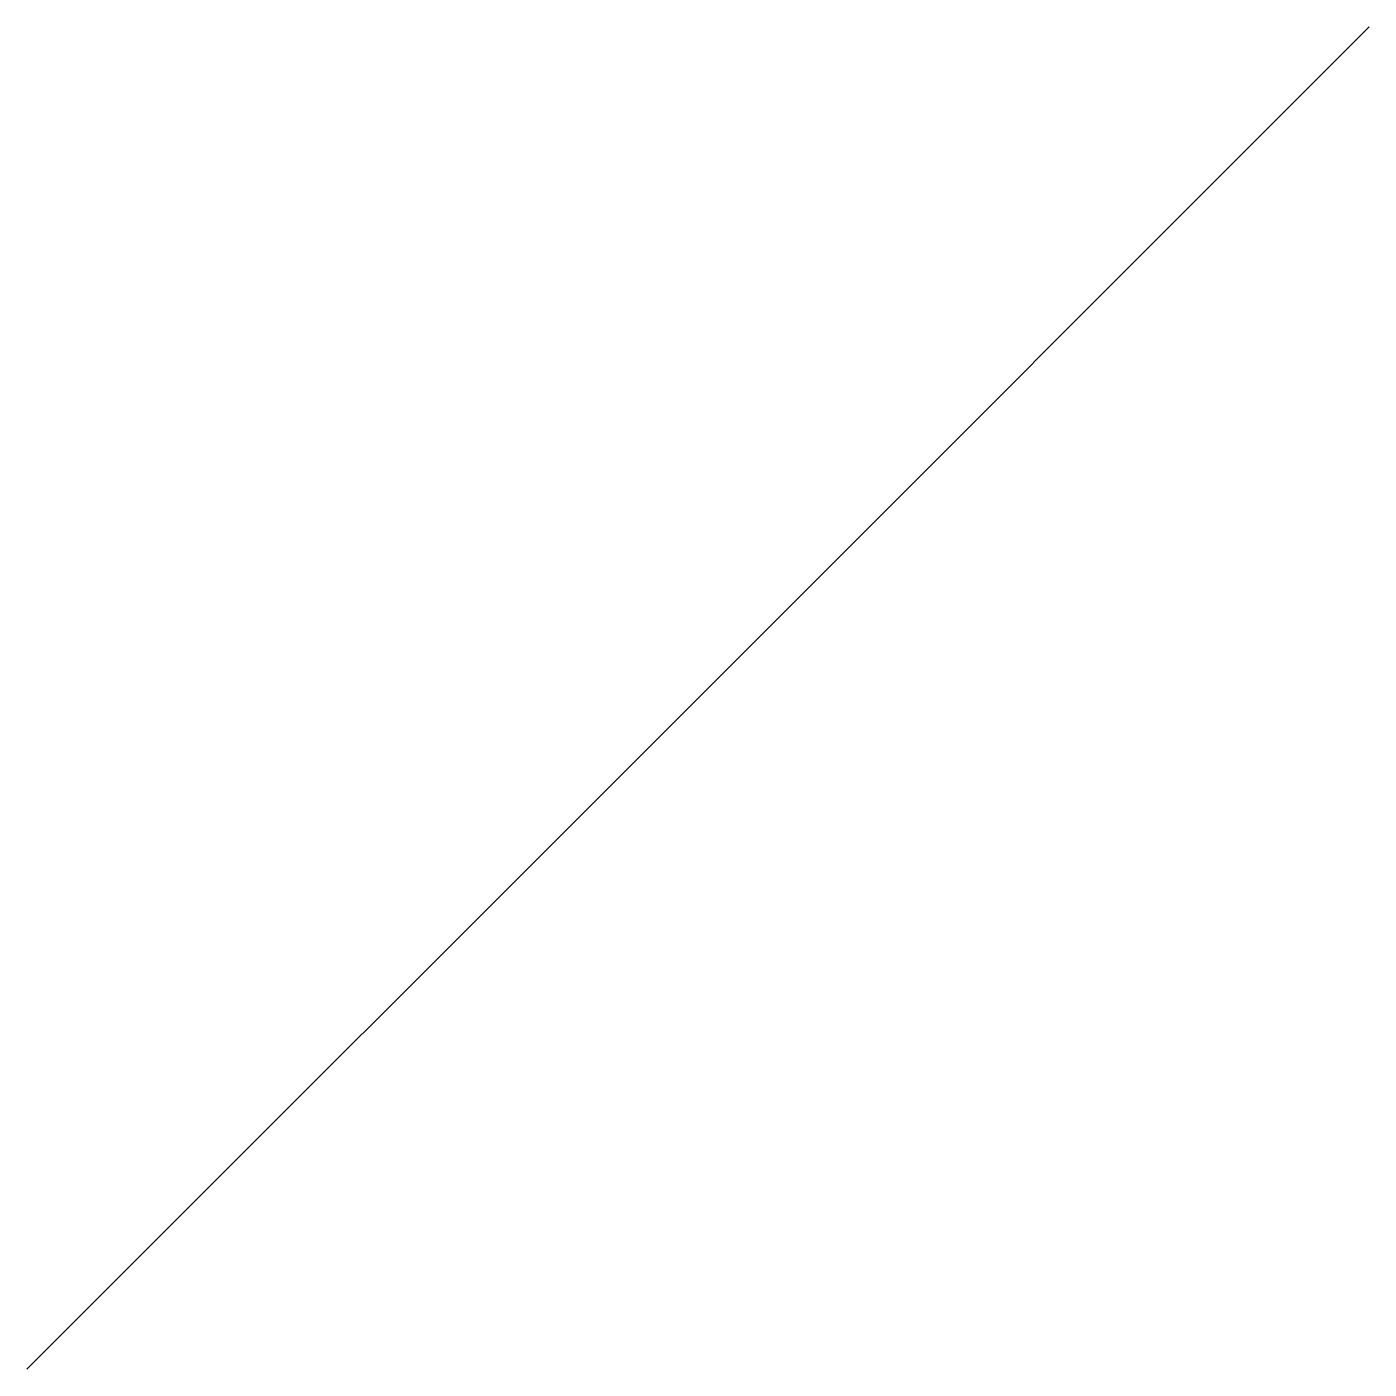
# Model space of a CAD drawing. Header units: metres. Extents: x 0 to 100, y 0 to 100.
import ezdxf

# ---------------------------------------------------------------- set-up
doc = ezdxf.new("R2010")
doc.units = ezdxf.units.M
doc.layers.add('NBBDRY', color=7, linetype='Continuous')
doc.layers.add('UNAUTHORIZED_LAYER', color=7, linetype='Continuous')

msp = doc.modelspace()

# ---------------------------------------------------------------- linework, layer by layer
at = {"layer": 'NBBDRY'}
msp.add_line((0, 0), (50, 50), dxfattribs=at)
at = {"layer": 'UNAUTHORIZED_LAYER'}
msp.add_line((50, 50), (100, 100), dxfattribs=at)

doc.saveas('drawing.dxf')
